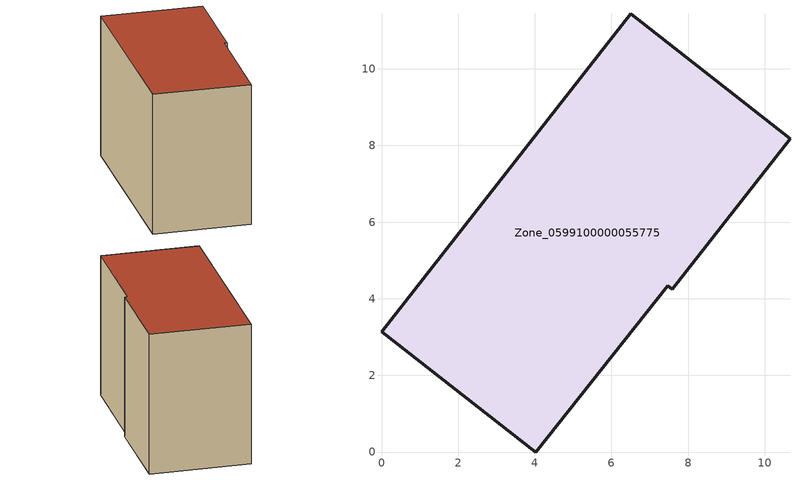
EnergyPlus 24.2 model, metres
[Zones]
Zone_0599100000055775
 floor ground (C_G): 0,3.14 6.5,11.43 10.66,8.18 7.59,4.25 7.47,4.34 4.02,0 z3.96
 wall outside (C_F): 6.5,11.43 0,3.14 4.02,0 7.47,4.34 7.59,4.25 10.66,8.18 6.5,11.43 z3.96:11.57
 roof outside (C_R): 10.66,8.18 6.5,11.43 0,3.14 4.02,0 7.47,4.34 7.59,4.25 z11.57
[BUILDING]
Pand.0599100000055775: North Axis=0; Terrain=City; Loads Convergence Tolerance Value=0.04; Temperature Convergence Tolerance Value=0.4; Solar Distribution=FullExterior; Maximum Number of Warmup Days=25; Minimum Number of Warmup Days=1
[Site:Location]
Rotterdam.The.Hague.AP_ZH_NLD Design_Conditions: Latitude=51.96; Longitude=4.45; Time Zone=1; Elevation=-4.5
[SITE:GROUNDTEMPERATURE:BUILDINGSURFACE]
18, 18, 18, 18, 18, 18, 18, 18, 18, 18, 18, 18
[MATERIAL] Thermal Absorptance=0.9; Solar Absorptance=0.7; Visible Absorptance=0.7
Name | Roughness | Thickness | Conductivity | Density | Specific Heat
G.TI.1975-1991 | MediumSmooth | 0.15 | 0.288461 | 540 | 1210
F.TI.1975-1991 | Rough | 0.3 | 0.230769 | 1920 | 840
R.TI.1975-1991 | MediumRough | 0.2 | 0.153846 | 1500 | 1000
[CONSTRUCTION]
C_G: G.TI.1975-1991
C_F: F.TI.1975-1991
C_R: R.TI.1975-1991
[ZONE]
Zone_0599100000055775: Type=1; Multiplier=1; Ceiling Height=Autocalculate; Volume=Autocalculate; Floor Area=autocalculate; Part of Total Floor Area=Yes
[ZONEINFILTRATION:DESIGNFLOWRATE]
Infil_Zone_0599100000055775: Zone or ZoneList or Space or SpaceList=Zone_0599100000055775; Schedule=AlwaysOn; Design Flow Rate Calculation Method=Flow/Area; Flow Rate per Floor Area=0.003; Constant Term Coefficient=1; Temperature Term Coefficient=0; Velocity Term Coefficient=0; Velocity Squared Term Coefficient=0
[HVACTEMPLATE:ZONE:IDEALLOADSAIRSYSTEM]
Zone_0599100000055775: Maximum Heating Supply Air Temperature=50; Minimum Cooling Supply Air Temperature=13; Maximum Heating Supply Air Humidity Ratio=0.0156; Minimum Cooling Supply Air Humidity Ratio=0.0077; Heating Limit=NoLimit; Cooling Limit=NoLimit; Dehumidification Control Type=ConstantSensibleHeatRatio; Cooling Sensible Heat Ratio=0.7; Dehumidification Setpoint=60; Humidification Control Type=None; Humidification Setpoint=30; Outdoor Air Method=None; Outdoor Air Flow Rate per Person=0.00944; Outdoor Air Flow Rate per Zone Floor Area=0; Outdoor Air Flow Rate per Zone=0; Demand Controlled Ventilation Type=None; Outdoor Air Economizer Type=NoEconomizer; Heat Recovery Type=None; Sensible Heat Recovery Effectiveness=0.7; Latent Heat Recovery Effectiveness=0.65
[ZONECONTROL:THERMOSTAT]
ThermostatControl_Zone_0599100000055775: Zone or ZoneList=Zone_0599100000055775; Control Type Schedule=DualSetpointControlType; Control 1=Thermostat_Zone_0599100000055775; Temperature Difference Between Cutout And Setpoint=0
[THERMOSTATSETPOINT:DUALSETPOINT]
Thermostat_Zone_0599100000055775: Heating Setpoint Temperature Schedule=HeatingSetpoint_Zone_0599100000055775; Cooling Setpoint Temperature Schedule=CoolingSetpoint_Zone_0599100000055775
[SCHEDULE:COMPACT]
HeatingSetpoint_Zone_0599100000055775: Through: 12/31, For: AllDays, Until: 24:00, 21
CoolingSetpoint_Zone_0599100000055775: Through: 12/31, For: AllDays, Until: 24:00, 24
DualSetpointControlType: Through: 12/31, For: AllDays, Until: 24:00, 4
AlwaysOn: Through: 12/31, For: AllDays, Until: 24:00, 1
